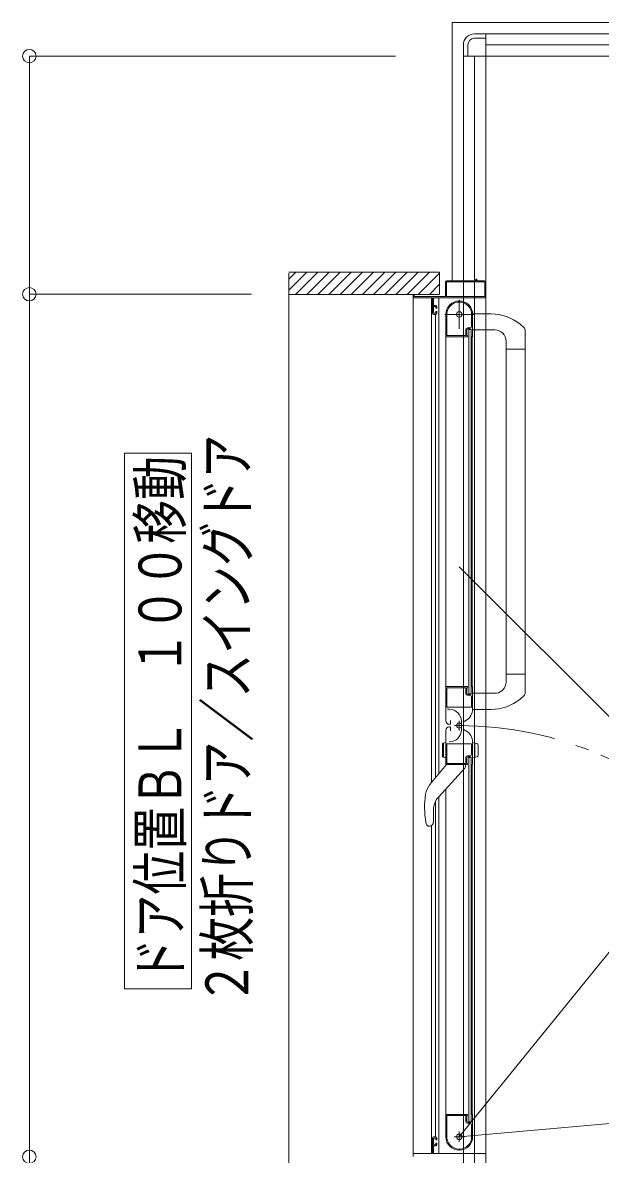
# Model space of a CAD drawing. Units: millimetres on the paper. Extents: x -305 to 305, y -152 to 152.
# Drawn here: x -58.2 to -32.3, y 23.4 to 74.1 of the extents above; entities that cross this region are included whole.
import ezdxf
from ezdxf.enums import TextEntityAlignment as Align

# ---------------------------------------------------------------- set-up
doc = ezdxf.new("R2010")
doc.units = ezdxf.units.MM
doc.linetypes.add('LONG_CHAIN', pattern=[21, 18, -1, 1, -1])
doc.linetypes.add('LONG_DOUBLE_CHAIN', pattern=[21.8, 18, -1, 0.6, -0.6, 0.6, -1])
doc.layers.add('0-0_0', color=7, linetype='Continuous', lineweight=9)
doc.layers.add('0-1_VIEW0001', color=7, linetype='Continuous', lineweight=9)
doc.styles.add('ＭＳ ゴシック', font='')
doc.styles.get('ＭＳ ゴシック').set_extended_font_data('MS Gothic')

# ---------------------------------------------------------------- blocks, each defined once
blk = doc.blocks.new('_ORIGIN')
at = {"layer": '0-0_0'}
blk.add_line((0, 0), (-1, 0), dxfattribs=at)
blk.add_circle((0, 0), 0.5, dxfattribs=at)

msp = doc.modelspace()

# ---------------------------------------------------------------- linework, layer by layer
at = {"layer": '0-1_VIEW0001'}
for p, q in [((-37.434, 73.573), (-37.934, 73.573)), ((-37.434, 73.573), (42.566, 73.573)), ((-37.434, 16.573), (-37.434, 73.573)), ((42.566, 73.573), (-37.434, 73.573)), ((-37.434, 73.573), (-37.434, 73.173)), ((-38.434, 72.573), (-38.434, 73.073)), ((-38.234, 72.573), (-38.234, 73.073)), ((-37.934, 73.373), (-37.434, 73.373)), ((-37.434, 73.073), (42.566, 73.073)), ((-41.475, 72.574), (-57.881, 72.574)), ((-38.434, 72.573), (43.566, 72.573)), ((-38.434, 17.573), (-38.434, 72.573)), ((-38.434, 72.573), (-38.434, 62.498)), ((-38.034, 72.573), (-38.434, 72.573)), ((-37.934, 17.573), (-37.934, 72.573)), ((-57.881, 71.974), (-57.881, 62.504)), ((-46.259, 62.898), (-39.509, 62.898)), ((-46.259, 62.083), (-45.444, 62.898)), ((-46.259, 62.578), (-45.939, 62.898)), ((-45.949, 61.898), (-44.949, 62.898)), ((-45.454, 61.898), (-44.454, 62.898)), ((-44.959, 61.898), (-43.959, 62.898)), ((-44.459, 61.898), (-43.459, 62.898)), ((-43.959, 61.898), (-42.959, 62.898)), ((-43.459, 61.898), (-42.459, 62.898)), ((-42.959, 61.898), (-41.959, 62.898)), ((-42.459, 61.898), (-41.459, 62.898)), ((-41.959, 61.898), (-40.959, 62.898)), ((-41.459, 61.898), (-40.459, 62.898)), ((-40.959, 61.898), (-39.959, 62.898)), ((-39.509, 61.899), (-39.509, 62.898)), ((-46.259, 62.847), (-46.259, 22.248)), ((-40.459, 61.898), (-39.509, 62.848)), ((-39.234, 62.448), (-39.234, 61.813)), ((-39.189, 62.438), (-39.189, 61.813)), ((-37.889, 62.498), (-39.184, 62.498)), ((-37.494, 62.453), (-39.174, 62.453)), ((-37.874, 62.563), (-37.874, 62.513)), ((-37.844, 62.573), (-37.864, 62.573)), ((-37.834, 62.513), (-37.834, 62.563)), ((-37.484, 62.498), (-37.819, 62.498)), ((-37.479, 61.813), (-37.479, 62.438)), ((-37.434, 62.45), (-37.434, 61.024)), ((-47.923, 61.904), (-57.881, 61.904)), ((-47.923, 61.904), (-57.881, 61.904)), ((-46.259, 61.898), (-39.509, 61.898)), ((-40.684, 61.883), (-40.684, 61.763)), ((-40.634, 61.813), (-40.634, 61.883)), ((-39.959, 61.898), (-39.509, 62.348)), ((-40.684, 23.398), (-40.684, 61.748)), ((-40.669, 61.748), (-39.834, 61.748)), ((-39.249, 61.798), (-40.619, 61.798)), ((-39.857, 40.019), (-39.857, 61.748)), ((-39.819, 61.733), (-39.819, 61.048)), ((-39.769, 61.413), (-39.769, 61.733)), ((-39.754, 61.748), (-37.459, 61.748)), ((-39.669, 61.398), (-39.754, 61.398)), ((-39.541, 40.403), (-39.541, 61.748)), ((-39.174, 61.798), (-37.494, 61.798)), ((-57.881, 61.304), (-57.881, 23.854)), ((-39.769, 61.068), (-39.769, 61.338)), ((-39.769, 60.998), (-39.669, 60.998)), ((-39.754, 61.353), (-39.684, 61.353)), ((-39.684, 61.053), (-39.754, 61.053)), ((-39.681, 40.233), (-39.681, 60.998)), ((-39.669, 61.338), (-39.669, 61.293)), ((-39.669, 61.113), (-39.669, 61.068)), ((-39.654, 61.278), (-39.634, 61.278)), ((-39.634, 61.128), (-39.654, 61.128)), ((-39.619, 61.293), (-39.619, 61.348)), ((-39.619, 61.048), (-39.619, 61.113)), ((-39.219, 60.999), (-39.219, 44.323)), ((-39.169, 61.072), (-39.169, 60.058)), ((-38.064, 60.468), (-38.064, 60.998)), ((-38.019, 60.013), (-38.019, 60.998)), ((-37.191, 61.023), (-38.009, 61.026)), ((-38.254, 60.393), (-38.139, 60.393)), ((-38.234, 60.348), (-38.109, 60.348)), ((-35.896, 60.561), (-35.697, 60.377)), ((-39.209, 59.998), (-38.268, 59.998)), ((-39.159, 60.048), (-38.339, 60.048)), ((-38.329, 60.058), (-38.329, 60.318)), ((-38.284, 60.073), (-38.284, 60.298)), ((-38.255, 60.005), (-38.246, 60.02)), ((-38.244, 60.027), (-38.244, 60.033)), ((-38.184, 60.323), (-38.084, 60.323)), ((-38.184, 43.998), (-38.184, 60.323)), ((-38.084, 43.998), (-38.084, 60.323)), ((-38.082, 60.02), (-38.073, 60.005)), ((-38.061, 59.998), (-38.034, 59.998)), ((-38.034, 44.323), (-38.034, 59.998)), ((-37.024, 60.303), (-38.019, 60.303)), ((-37.434, 60.298), (-37.434, 44.024)), ((-35.669, 59.448), (-35.669, 60.308)), ((-36.524, 59.448), (-36.524, 59.803)), ((-36.524, 59.448), (-35.669, 59.448)), ((-36.519, 59.448), (-36.519, 44.874)), ((-35.669, 59.448), (-35.669, 44.012)), ((-50.61, 54.785), (-53.61, 54.785)), ((-53.61, 30.785), (-53.61, 54.785)), ((-50.61, 30.785), (-50.61, 54.785)), ((-36.524, 44.874), (-36.524, 44.519)), ((-36.524, 44.874), (-35.669, 44.874)), ((-39.219, 44.354), (-39.219, 42.784)), ((-39.219, 44.323), (-38.268, 44.323)), ((-39.169, 44.263), (-39.169, 43.403)), ((-38.344, 44.273), (-39.159, 44.273)), ((-38.329, 44.008), (-38.329, 44.258)), ((-38.284, 44.023), (-38.284, 44.248)), ((-38.246, 44.302), (-38.255, 44.316)), ((-38.244, 44.288), (-38.244, 44.294)), ((-38.073, 44.316), (-38.082, 44.302)), ((-38.034, 44.323), (-38.061, 44.323)), ((-38.019, 44.308), (-38.019, 43.322)), ((-38.139, 43.933), (-38.254, 43.933)), ((-38.109, 43.973), (-38.234, 43.973)), ((-38.084, 43.998), (-38.184, 43.998)), ((-38.064, 43.408), (-38.064, 43.858)), ((-36.955, 44.024), (-38.009, 44.024)), ((-35.894, 43.761), (-35.697, 43.944)), ((-39.159, 43.393), (-38.079, 43.393)), ((-39.145, 43.303), (-39.065, 43.303)), ((-37.191, 43.298), (-38.009, 43.296)), ((-37.434, 43.298), (-37.434, 22.698)), ((-39.069, 42.633), (-39.039, 42.633)), ((-39.014, 42.658), (-39.014, 42.808)), ((-38.525, 42.763), (-38.525, 42.383)), ((-38.449, 42.727), (-38.319, 42.802)), ((-39.219, 40.793), (-39.219, 42.363)), ((-39.069, 42.513), (-39.039, 42.513)), ((-39.014, 42.488), (-39.014, 42.338)), ((-38.449, 42.419), (-38.319, 42.344)), ((-39.369, 41.756), (-39.369, 41.19)), ((-39.319, 41.149), (-39.319, 41.796)), ((-39.169, 40.883), (-39.169, 41.743)), ((-39.159, 41.753), (-38.079, 41.753)), ((-38.064, 41.738), (-38.064, 41.288)), ((-38.019, 40.838), (-38.019, 41.824)), ((-38.019, 41.823), (-37.825, 41.77)), ((-37.919, 41.149), (-37.919, 41.796)), ((-37.769, 41.698), (-37.769, 41.247)), ((-39.219, 41.123), (-39.343, 41.156)), ((-38.329, 41.138), (-38.329, 40.888)), ((-38.284, 41.123), (-38.284, 40.898)), ((-38.139, 41.213), (-38.254, 41.213)), ((-38.109, 41.173), (-38.234, 41.173)), ((-38.184, 41.148), (-38.184, 24.823)), ((-38.084, 41.148), (-38.184, 41.148)), ((-38.084, 41.148), (-38.084, 24.823)), ((-38.019, 41.123), (-37.825, 41.175)), ((-39.932, 39.928), (-39.194, 40.823)), ((-38.373, 40.661), (-39.551, 39.373)), ((-38.268, 40.823), (-39.209, 40.823)), ((-38.344, 40.873), (-39.159, 40.873)), ((-38.344, 40.823), (-38.344, 40.732)), ((-38.246, 40.845), (-38.255, 40.83)), ((-38.244, 40.858), (-38.244, 40.852)), ((-38.073, 40.83), (-38.082, 40.845)), ((-38.034, 40.823), (-38.061, 40.823)), ((-38.034, 40.823), (-38.034, 25.148)), ((-39.219, 24.148), (-39.219, 39.736)), ((-39.681, 24.148), (-39.681, 39.188)), ((-39.541, 23.398), (-39.541, 39.385)), ((-39.778, 38.789), (-39.778, 38.27)), ((-40.112, 38.236), (-40.068, 38.121)), ((-40.041, 38.087), (-40.068, 38.121)), ((-40.041, 38.087), (-40.04, 38.086)), ((-39.916, 38.073), (-39.998, 38.073)), ((-39.857, 23.398), (-39.857, 38.073)), ((-39.84, 38.109), (-39.841, 38.106)), ((-50.61, 30.785), (-53.61, 30.785)), ((-39.209, 25.148), (-38.268, 25.148)), ((-39.169, 24.074), (-39.169, 25.088)), ((-39.159, 25.098), (-38.339, 25.098)), ((-38.329, 25.088), (-38.329, 24.828)), ((-38.284, 25.073), (-38.284, 24.848)), ((-38.255, 25.141), (-38.246, 25.127)), ((-38.244, 25.119), (-38.244, 25.113)), ((-38.082, 25.127), (-38.073, 25.141)), ((-38.061, 25.148), (-38.034, 25.148)), ((-38.019, 25.133), (-38.019, 24.148)), ((-38.254, 24.753), (-38.139, 24.753)), ((-38.234, 24.798), (-38.109, 24.798)), ((-38.184, 24.823), (-38.084, 24.823)), ((-38.064, 24.678), (-38.064, 24.148)), ((-39.819, 23.413), (-39.819, 24.098)), ((-39.769, 24.148), (-39.669, 24.148)), ((-39.769, 24.078), (-39.769, 23.808)), ((-39.684, 24.093), (-39.754, 24.093)), ((-39.669, 24.033), (-39.669, 24.078)), ((-39.669, 23.808), (-39.669, 23.853)), ((-39.634, 24.018), (-39.654, 24.018)), ((-39.654, 23.868), (-39.634, 23.868)), ((-39.619, 24.098), (-39.619, 24.033)), ((-39.619, 23.853), (-39.619, 23.798)), ((-40.684, 23.263), (-40.684, 23.383)), ((-40.669, 23.398), (-39.834, 23.398)), ((-39.769, 23.733), (-39.769, 23.413)), ((-39.754, 23.793), (-39.684, 23.793)), ((-39.669, 23.748), (-39.754, 23.748)), ((-39.754, 23.398), (-37.459, 23.398))]:
    msp.add_line(p, q, dxfattribs=at)
at = {"layer": '0-1_VIEW0001', "linetype": 'LONG_CHAIN'}
for p, q in [((-38.619, 60.348), (-38.619, 61.648)), ((-37.969, 60.998), (-39.269, 60.998)), ((-38.619, 42.786), (-38.619, 42.361)), ((-38.832, 42.573), (-38.44, 42.573)), ((-38.619, 23.918), (-38.619, 24.378)), ((-38.849, 24.148), (-38.389, 24.148))]:
    msp.add_line(p, q, dxfattribs=at)
at = {"layer": '0-1_VIEW0001', "linetype": 'LONG_DOUBLE_CHAIN'}
for p, q in [((-38.619, 49.695), (-27.859, 38.934)), ((-38.619, 24.148), (-27.859, 37.408)), ((-22.755, 25.536), (-38.619, 24.148))]:
    msp.add_line(p, q, dxfattribs=at)
msp.add_lwpolyline([(44.066, 74.073), (-38.934, 74.073), (-38.934, 62.498)], dxfattribs=at)
at = {"layer": '0-1_VIEW0001'}
for points in [[(-39.219, 41.123), (-39.219, 41.823), (-39.343, 41.789)], [(-39.998, 38.073), (-40, 38.073), (-40.002, 38.074), (-40.005, 38.074), (-40.007, 38.074), (-40.009, 38.074), (-40.011, 38.075), (-40.013, 38.075), (-40.016, 38.075), (-40.018, 38.076), (-40.02, 38.076), (-40.022, 38.077), (-40.025, 38.078), (-40.027, 38.078), (-40.029, 38.079), (-40.031, 38.08), (-40.033, 38.081), (-40.035, 38.082), (-40.037, 38.083), (-40.039, 38.085), (-40.04, 38.086)], [(-39.839, 38.109), (-39.838, 38.11), (-39.838, 38.111), (-39.837, 38.112), (-39.836, 38.113), (-39.835, 38.114), (-39.834, 38.116), (-39.833, 38.117), (-39.831, 38.118), (-39.83, 38.12), (-39.829, 38.121), (-39.828, 38.122), (-39.827, 38.124), (-39.826, 38.125), (-39.825, 38.127), (-39.824, 38.128), (-39.823, 38.13), (-39.822, 38.131), (-39.821, 38.133), (-39.82, 38.135), (-39.818, 38.138), (-39.816, 38.141), (-39.814, 38.144), (-39.812, 38.147), (-39.81, 38.151), (-39.808, 38.154), (-39.806, 38.158), (-39.804, 38.161), (-39.802, 38.165), (-39.8, 38.169), (-39.799, 38.173), (-39.797, 38.177), (-39.796, 38.18), (-39.794, 38.184), (-39.793, 38.188), (-39.791, 38.192), (-39.79, 38.196), (-39.789, 38.2), (-39.787, 38.205), (-39.786, 38.209)], [(-39.786, 38.209), (-39.785, 38.213), (-39.784, 38.217), (-39.783, 38.221), (-39.782, 38.226), (-39.782, 38.23), (-39.781, 38.234), (-39.78, 38.238), (-39.78, 38.243), (-39.779, 38.247), (-39.779, 38.252), (-39.779, 38.254), (-39.778, 38.256), (-39.778, 38.258), (-39.778, 38.26), (-39.778, 38.262), (-39.778, 38.264), (-39.778, 38.267), (-39.778, 38.269), (-39.778, 38.271), (-39.778, 38.273)]]:
    msp.add_lwpolyline(points, dxfattribs=at)
for centre, radius in [((-38.619, 60.998), 0.125), ((-38.619, 42.573), 0.113), ((-38.619, 24.148), 0.125)]:
    msp.add_circle(centre, radius, dxfattribs=at)
for centre, radius, start, end in [((-37.934, 73.073), 0.5, 90, 180), ((-37.934, 73.073), 0.3, 90, 180), ((-39.184, 62.448), 0.05, 90, 180), ((-39.174, 62.438), 0.015, 90, 180), ((-37.889, 62.513), 0.015, 270, 0), ((-37.864, 62.563), 0.01, 90, 180), ((-37.844, 62.563), 0.01, 0, 90), ((-37.819, 62.513), 0.015, 180, 270), ((-37.494, 62.438), 0.015, 0, 90), ((-37.484, 62.448), 0.05, 0, 90), ((-40.669, 61.883), 0.015, 90, 180), ((-40.649, 61.883), 0.015, 0, 90), ((-40.669, 61.763), 0.015, 180, 270), ((-40.619, 61.813), 0.015, 180, 270), ((-39.834, 61.733), 0.015, 0, 90), ((-39.754, 61.733), 0.015, 90, 180), ((-39.754, 61.413), 0.015, 180, 270), ((-39.669, 61.348), 0.05, 0, 90), ((-39.249, 61.813), 0.015, 270, 0), ((-38.619, 60.998), 0.6, 0, 180), ((-39.174, 61.813), 0.015, 180, 270), ((-38.619, 60.998), 0.555, 0, 172.2329), ((-37.494, 61.813), 0.015, 270, 0), ((-37.459, 61.773), 0.025, 270, 0), ((-39.769, 61.048), 0.05, 180, 270), ((-39.754, 61.338), 0.015, 90, 180), ((-39.754, 61.068), 0.015, 180, 270), ((-39.684, 61.338), 0.015, 0, 90), ((-39.684, 61.068), 0.015, 270, 0), ((-39.654, 61.293), 0.015, 180, 270), ((-39.654, 61.113), 0.015, 90, 180), ((-39.669, 61.048), 0.05, 270, 0), ((-39.634, 61.293), 0.015, 270, 0), ((-39.634, 61.113), 0.015, 0, 90), ((-39.159, 61.072), 0.01, 172.2329, 180), ((-37.199, 58.953), 2.07, 50.9758, 89.8), ((-38.254, 60.318), 0.075, 90, 180), ((-38.234, 60.298), 0.05, 90, 180), ((-38.139, 60.468), 0.075, 270, 0), ((-38.109, 60.323), 0.025, 0, 90), ((-35.769, 60.308), 0.1, 0, 43.4724), ((-39.209, 60.008), 0.01, 180, 270), ((-39.159, 60.058), 0.01, 180, 270), ((-38.339, 60.058), 0.01, 270, 0), ((-38.259, 60.073), 0.025, 180, 270), ((-38.268, 60.013), 0.015, 270, 329.0362), ((-38.259, 60.033), 0.015, 0, 90), ((-38.259, 60.027), 0.015, 329.0362, 0), ((-38.069, 60.027), 0.015, 180, 210.9638), ((-38.061, 60.013), 0.015, 210.9638, 270), ((-38.034, 60.013), 0.015, 270, 0), ((-37.024, 59.803), 0.5, 0, 90), ((-39.209, 44.313), 0.01, 90, 180), ((-39.159, 44.263), 0.01, 90, 180), ((-38.344, 44.258), 0.015, 0, 90), ((-38.259, 44.248), 0.025, 90, 180), ((-38.268, 44.308), 0.015, 30.9638, 90), ((-38.259, 44.288), 0.015, 270, 0), ((-38.259, 44.294), 0.015, 0, 30.9638), ((-38.069, 44.294), 0.015, 149.0362, 180), ((-38.061, 44.308), 0.015, 90, 149.0362), ((-38.034, 44.308), 0.015, 0, 90), ((-37.024, 44.519), 0.5, 277.9556, 0), ((-38.254, 44.008), 0.075, 180, 270), ((-38.234, 44.023), 0.05, 180, 270), ((-38.139, 43.858), 0.075, 0, 90), ((-38.109, 43.998), 0.025, 270, 0), ((-37.199, 45.368), 2.07, 270.2, 309.0581), ((-35.769, 44.013), 0.1, 316.5276, 0), ((-39.159, 43.403), 0.01, 180, 270), ((-39.065, 42.763), 0.54, 0, 90), ((-38.619, 43.322), 0.6, 300, 0), ((-38.079, 43.408), 0.015, 270, 0), ((-39.069, 42.783), 0.15, 180, 270), ((-39.039, 42.658), 0.025, 270, 0), ((-39.069, 42.363), 0.15, 90, 180), ((-39.065, 42.383), 0.54, 270, 0), ((-39.039, 42.488), 0.025, 0, 90), ((-38.619, 41.824), 0.6, 0, 60), ((-39.334, 41.756), 0.035, 105, 180), ((-39.159, 41.743), 0.01, 90, 180), ((-38.079, 41.738), 0.015, 0, 90), ((-37.844, 41.698), 0.075, 0, 75), ((-39.334, 41.19), 0.035, 180, 255), ((-38.254, 41.138), 0.075, 90, 180), ((-38.234, 41.123), 0.05, 90, 180), ((-38.139, 41.288), 0.075, 270, 0), ((-38.109, 41.148), 0.025, 0, 90), ((-37.844, 41.247), 0.075, 285, 0), ((-39.209, 40.833), 0.01, 180, 270), ((-39.159, 40.883), 0.01, 180, 270), ((-38.444, 40.732), 0.1, 317.5638, 0), ((-38.344, 40.888), 0.015, 270, 0), ((-38.259, 40.898), 0.025, 180, 270), ((-38.268, 40.838), 0.015, 270, 329.0362), ((-38.259, 40.858), 0.015, 0, 90), ((-38.259, 40.852), 0.015, 329.0362, 0), ((-38.069, 40.852), 0.015, 180, 210.9638), ((-38.061, 40.838), 0.015, 210.9638, 270), ((-38.034, 40.838), 0.015, 270, 0), ((-39.238, 39.355), 0.9, 140.5, 170.7116), ((-36.504, 38.908), 3.67, 170.7116, 190.5453), ((-38.913, 38.789), 0.865, 137.5638, 180), ((-39.916, 38.173), 0.1, 270, 318.1897), ((-39.209, 25.138), 0.01, 90, 180), ((-39.159, 25.088), 0.01, 90, 180), ((-38.339, 25.088), 0.01, 0, 90), ((-38.259, 25.073), 0.025, 90, 180), ((-38.268, 25.133), 0.015, 30.9638, 90), ((-38.259, 25.113), 0.015, 270, 0), ((-38.259, 25.119), 0.015, 0, 30.9638), ((-38.069, 25.119), 0.015, 149.0362, 180), ((-38.061, 25.133), 0.015, 90, 149.0362), ((-38.034, 25.133), 0.015, 0, 90), ((-38.254, 24.828), 0.075, 180, 270), ((-38.234, 24.848), 0.05, 180, 270), ((-38.139, 24.678), 0.075, 0, 90), ((-38.109, 24.823), 0.025, 270, 0), ((-39.769, 24.098), 0.05, 90, 180), ((-39.754, 24.078), 0.015, 90, 180), ((-39.684, 24.078), 0.015, 0, 90), ((-39.669, 24.098), 0.05, 0, 90), ((-39.654, 24.033), 0.015, 180, 270), ((-39.654, 23.853), 0.015, 90, 180), ((-39.634, 24.033), 0.015, 270, 0), ((-39.634, 23.853), 0.015, 0, 90), ((-39.204, 24.248), 0.015, 177.3065, 180), ((-38.619, 24.148), 0.6, 180, 0), ((-38.619, 24.148), 0.555, 187.7671, 0), ((-39.159, 24.074), 0.01, 180, 187.7671), ((-40.669, 23.383), 0.015, 90, 180), ((-39.834, 23.413), 0.015, 270, 0), ((-39.754, 23.808), 0.015, 180, 270), ((-39.754, 23.733), 0.015, 90, 180), ((-39.754, 23.413), 0.015, 180, 270), ((-39.684, 23.808), 0.015, 270, 0), ((-39.669, 23.798), 0.05, 270, 0), ((-37.459, 23.373), 0.025, 0, 90)]:
    msp.add_arc(centre, radius, start, end, dxfattribs=at)
at = {"layer": '0-1_VIEW0001', "linetype": 'LONG_DOUBLE_CHAIN'}
msp.add_arc((-38.619, 26.648), 15.925, 356.0027, 90, dxfattribs=at)

# ---------------------------------------------------------------- block references
at = {"layer": '0-1_VIEW0001', "xscale": 0.6, "yscale": 0.6}
for p, rotation in [((-57.881, 72.574), 90), ((-57.881, 61.904), 270), ((-57.881, 61.904), 90), ((-57.881, 23.254), 270), ((-57.881, 23.254), 90)]:
    msp.add_blockref('_ORIGIN', p, dxfattribs=dict(at, rotation=rotation))

# ---------------------------------------------------------------- texts
at = {"layer": '0-1_VIEW0001', "style": 'ＭＳ ゴシック', "width": 0.75}
for s, p in [('２枚折りドア／スイングドア', (-47.493, 30.07)), ('ドア位置ＢＬ\u3000１００移動', (-50.49, 31.07))]:
    msp.add_text(s, height=1.921, rotation=90, dxfattribs=at).set_placement(p, align=Align.BOTTOM_LEFT)

doc.saveas('drawing.dxf')
